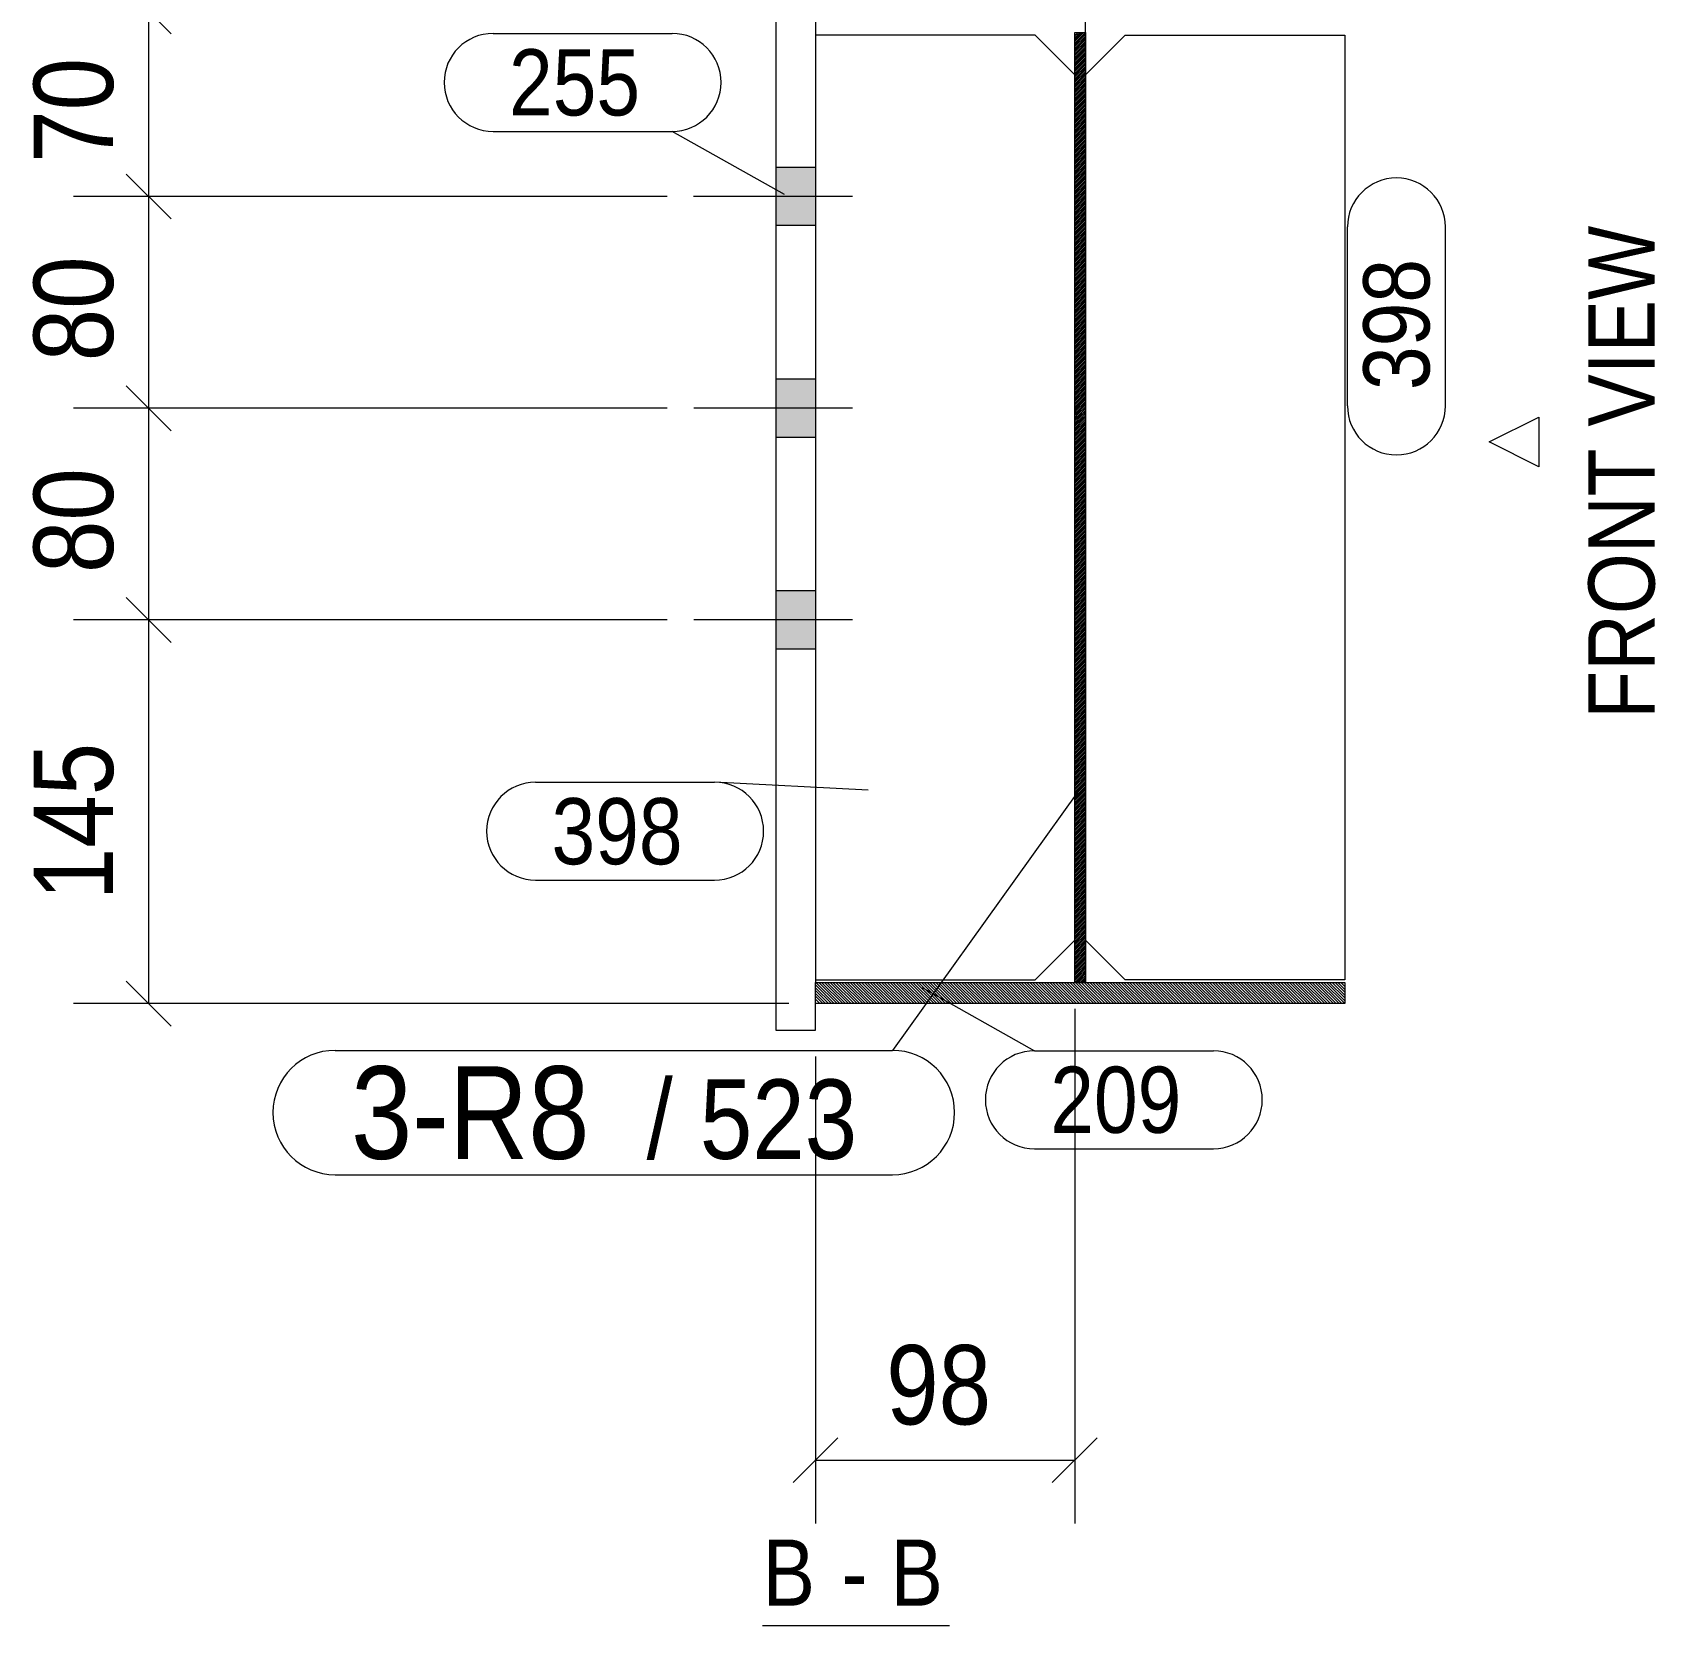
# Model space of a CAD drawing. Header units: millimetres. Extents: x 2 to 825, y 1 to 579.
# Drawn here: x 681.1 to 742.4, y 256 to 316.2 of the extents above; entities that cross this region are included whole.
import ezdxf

# ---------------------------------------------------------------- set-up
doc = ezdxf.new("R2010")
doc.units = ezdxf.units.MM
doc.linetypes.add('XKITLINE00', pattern=[0])
doc.linetypes.add('XKITLINE01', pattern=[4, 1, -1, 1, -1])
for name, color, linetype, lineweight in [('Bolt', 3, 'Continuous', 0), ('Dimensions', 7, 'Continuous', 0), ('OtherObjectType', 7, 'Continuous', 0), ('Part', 2, 'Continuous', 0), ('PartMark', 7, 'Continuous', 0)]:
    doc.layers.add(name, color=color, linetype=linetype, lineweight=lineweight)
doc.styles.add('ARIAL', font='ARIAL.TTF')

# ---------------------------------------------------------------- blocks, each defined once
blk = doc.blocks.new('*A1')
at = {"layer": 'Part', "color": 7, "linetype": 'XKITLINE00', "lineweight": 0}
for p, q in [((720.652, 316.238), (720.453, 316.038)), ((720.719, 316.238), (720.453, 315.971)), ((720.787, 316.238), (720.453, 315.904)), ((720.853, 316.236), (720.453, 315.836)), ((720.549, 316.202), (720.453, 316.106)), ((720.853, 316.169), (720.453, 315.769)), ((720.853, 316.102), (720.453, 315.702)), ((720.853, 316.034), (720.453, 315.634)), ((720.853, 315.967), (720.453, 315.567)), ((720.853, 315.9), (720.453, 315.5)), ((720.853, 315.832), (720.453, 315.432)), ((720.853, 315.765), (720.453, 315.365)), ((720.853, 315.697), (720.453, 315.297)), ((720.853, 315.63), (720.453, 315.23)), ((720.853, 315.563), (720.453, 315.163)), ((720.853, 315.495), (720.453, 315.095)), ((720.853, 315.428), (720.453, 315.028)), ((720.853, 315.361), (720.453, 314.961)), ((720.853, 315.293), (720.453, 314.893)), ((720.853, 315.226), (720.453, 314.826)), ((720.853, 315.159), (720.453, 314.759)), ((720.853, 315.091), (720.453, 314.691)), ((720.853, 315.024), (720.453, 314.624)), ((720.853, 314.957), (720.453, 314.557)), ((720.853, 314.889), (720.453, 314.489)), ((720.853, 314.822), (720.453, 314.422)), ((720.853, 314.755), (720.453, 314.355)), ((720.853, 314.687), (720.453, 314.287)), ((720.853, 314.62), (720.453, 314.22)), ((720.853, 314.552), (720.453, 314.152)), ((720.853, 314.485), (720.453, 314.085)), ((720.853, 314.418), (720.453, 314.018)), ((720.853, 314.35), (720.453, 313.95)), ((720.853, 314.283), (720.453, 313.883)), ((720.853, 314.216), (720.453, 313.816)), ((720.853, 314.148), (720.453, 313.748)), ((720.853, 314.081), (720.453, 313.681)), ((720.853, 314.014), (720.453, 313.614)), ((720.853, 313.946), (720.453, 313.546)), ((720.853, 313.879), (720.453, 313.479)), ((720.853, 313.812), (720.453, 313.412)), ((720.853, 313.744), (720.453, 313.344)), ((720.853, 313.677), (720.453, 313.277)), ((720.853, 313.61), (720.453, 313.21)), ((720.853, 313.542), (720.453, 313.142)), ((720.853, 313.475), (720.453, 313.075)), ((720.853, 313.407), (720.453, 313.007)), ((720.853, 313.34), (720.453, 312.94)), ((720.853, 313.273), (720.453, 312.873)), ((720.853, 313.205), (720.453, 312.805)), ((720.853, 313.138), (720.453, 312.738)), ((720.853, 313.071), (720.453, 312.671)), ((720.853, 313.003), (720.453, 312.603)), ((720.853, 312.936), (720.453, 312.536)), ((720.853, 312.869), (720.453, 312.469)), ((720.853, 312.801), (720.453, 312.401)), ((720.853, 312.734), (720.453, 312.334)), ((720.853, 312.667), (720.453, 312.267)), ((720.853, 312.599), (720.453, 312.199)), ((720.853, 312.532), (720.453, 312.132)), ((720.853, 312.465), (720.453, 312.065)), ((720.853, 312.397), (720.453, 311.997)), ((720.853, 312.33), (720.453, 311.93)), ((720.853, 312.262), (720.453, 311.862)), ((720.853, 312.195), (720.453, 311.795)), ((720.853, 312.128), (720.453, 311.728)), ((720.853, 312.06), (720.453, 311.66)), ((720.853, 311.993), (720.453, 311.593)), ((720.853, 311.926), (720.453, 311.526)), ((720.853, 311.858), (720.453, 311.458)), ((720.853, 311.791), (720.453, 311.391)), ((720.853, 311.724), (720.453, 311.324)), ((720.853, 311.656), (720.453, 311.256)), ((720.853, 311.589), (720.453, 311.189)), ((720.853, 311.522), (720.453, 311.122)), ((720.853, 311.454), (720.453, 311.054)), ((720.853, 311.387), (720.453, 310.987)), ((720.853, 311.32), (720.453, 310.92)), ((720.853, 311.252), (720.453, 310.852)), ((720.853, 311.185), (720.453, 310.785)), ((720.853, 311.118), (720.453, 310.718)), ((720.853, 311.05), (720.453, 310.65)), ((720.853, 310.983), (720.453, 310.583)), ((720.853, 310.915), (720.453, 310.515)), ((720.853, 310.848), (720.453, 310.448)), ((720.853, 310.781), (720.453, 310.381)), ((720.853, 310.713), (720.453, 310.313)), ((720.853, 310.646), (720.453, 310.246)), ((720.853, 310.579), (720.453, 310.179)), ((720.853, 310.511), (720.453, 310.111)), ((720.853, 310.444), (720.453, 310.044)), ((720.853, 310.377), (720.453, 309.977)), ((720.853, 310.309), (720.453, 309.909)), ((720.853, 310.242), (720.453, 309.842)), ((720.853, 310.175), (720.453, 309.775)), ((720.853, 310.107), (720.453, 309.707)), ((720.853, 310.04), (720.453, 309.64)), ((720.853, 309.973), (720.453, 309.573)), ((720.853, 309.905), (720.453, 309.505)), ((720.853, 309.838), (720.453, 309.438)), ((720.853, 309.77), (720.453, 309.37)), ((720.853, 309.703), (720.453, 309.303)), ((720.853, 309.636), (720.453, 309.236)), ((720.853, 309.568), (720.453, 309.168)), ((720.853, 309.501), (720.453, 309.101)), ((720.853, 309.434), (720.453, 309.034)), ((720.853, 309.366), (720.453, 308.966)), ((720.853, 309.299), (720.453, 308.899)), ((720.853, 309.232), (720.453, 308.832)), ((720.853, 309.164), (720.453, 308.764)), ((720.853, 309.097), (720.453, 308.697)), ((720.853, 309.03), (720.453, 308.63)), ((720.853, 308.962), (720.453, 308.562)), ((720.853, 308.895), (720.453, 308.495)), ((720.853, 308.828), (720.453, 308.428)), ((720.853, 308.76), (720.453, 308.36)), ((720.853, 308.693), (720.453, 308.293)), ((720.853, 308.625), (720.453, 308.225)), ((720.853, 308.558), (720.453, 308.158)), ((720.853, 308.491), (720.453, 308.091)), ((720.853, 308.423), (720.453, 308.023)), ((720.853, 308.356), (720.453, 307.956)), ((720.853, 308.289), (720.453, 307.889)), ((720.853, 308.221), (720.453, 307.821)), ((720.853, 308.154), (720.453, 307.754)), ((720.853, 308.087), (720.453, 307.687)), ((720.853, 308.019), (720.453, 307.619)), ((720.853, 307.952), (720.453, 307.552)), ((720.853, 307.885), (720.453, 307.485)), ((720.853, 307.817), (720.453, 307.417)), ((720.853, 307.75), (720.453, 307.35)), ((720.853, 307.683), (720.453, 307.283)), ((720.853, 307.615), (720.453, 307.215)), ((720.853, 307.548), (720.453, 307.148)), ((720.853, 307.481), (720.453, 307.081)), ((720.853, 307.413), (720.453, 307.013)), ((720.853, 307.346), (720.453, 306.946)), ((720.853, 307.278), (720.453, 306.878)), ((720.853, 307.211), (720.453, 306.811)), ((720.853, 307.144), (720.453, 306.744)), ((720.853, 307.076), (720.453, 306.676)), ((720.853, 307.009), (720.453, 306.609)), ((720.853, 306.942), (720.453, 306.542)), ((720.853, 306.874), (720.453, 306.474)), ((720.853, 306.807), (720.453, 306.407)), ((720.853, 306.74), (720.453, 306.34)), ((720.853, 306.672), (720.453, 306.272)), ((720.853, 306.605), (720.453, 306.205)), ((720.853, 306.538), (720.453, 306.138)), ((720.853, 306.47), (720.453, 306.07)), ((720.853, 306.403), (720.453, 306.003)), ((720.853, 306.336), (720.453, 305.936)), ((720.853, 306.268), (720.453, 305.868)), ((720.853, 306.201), (720.453, 305.801)), ((720.853, 306.133), (720.453, 305.733)), ((720.853, 306.066), (720.453, 305.666)), ((720.853, 305.999), (720.453, 305.599)), ((720.853, 305.931), (720.453, 305.531)), ((720.853, 305.864), (720.453, 305.464)), ((720.853, 305.797), (720.453, 305.397)), ((720.853, 305.729), (720.453, 305.329)), ((720.853, 305.662), (720.453, 305.262)), ((720.853, 305.595), (720.453, 305.195)), ((720.853, 305.527), (720.453, 305.127)), ((720.853, 305.46), (720.453, 305.06)), ((720.853, 305.393), (720.453, 304.993)), ((720.853, 305.325), (720.453, 304.925)), ((720.853, 305.258), (720.453, 304.858)), ((720.853, 305.191), (720.453, 304.791)), ((720.853, 305.123), (720.453, 304.723)), ((720.853, 305.056), (720.453, 304.656)), ((720.853, 304.988), (720.453, 304.588)), ((720.853, 304.921), (720.453, 304.521)), ((720.853, 304.854), (720.453, 304.454)), ((720.853, 304.786), (720.453, 304.386)), ((720.853, 304.719), (720.453, 304.319)), ((720.853, 304.652), (720.453, 304.252)), ((720.853, 304.584), (720.453, 304.184)), ((720.853, 304.517), (720.453, 304.117)), ((720.853, 304.45), (720.453, 304.05)), ((720.853, 304.382), (720.453, 303.982)), ((720.853, 304.315), (720.453, 303.915)), ((720.853, 304.248), (720.453, 303.848)), ((720.853, 304.18), (720.453, 303.78)), ((720.853, 304.113), (720.453, 303.713)), ((720.853, 304.046), (720.453, 303.646)), ((720.853, 303.978), (720.453, 303.578)), ((720.853, 303.911), (720.453, 303.511)), ((720.853, 303.844), (720.453, 303.444)), ((720.853, 303.776), (720.453, 303.376)), ((720.853, 303.709), (720.453, 303.309)), ((720.853, 303.641), (720.453, 303.241)), ((720.853, 303.574), (720.453, 303.174)), ((720.853, 303.507), (720.453, 303.107)), ((720.853, 303.439), (720.453, 303.039)), ((720.853, 303.372), (720.453, 302.972)), ((720.853, 303.305), (720.453, 302.905)), ((720.853, 303.237), (720.453, 302.837)), ((720.853, 303.17), (720.453, 302.77)), ((720.853, 303.103), (720.453, 302.703)), ((720.853, 303.035), (720.453, 302.635)), ((720.853, 302.968), (720.453, 302.568)), ((720.853, 302.901), (720.453, 302.501)), ((720.853, 302.833), (720.453, 302.433)), ((720.853, 302.766), (720.453, 302.366)), ((720.853, 302.699), (720.453, 302.299)), ((720.853, 302.631), (720.453, 302.231)), ((720.853, 302.564), (720.453, 302.164)), ((720.853, 302.496), (720.453, 302.096)), ((720.853, 302.429), (720.453, 302.029)), ((720.853, 302.362), (720.453, 301.962)), ((720.481, 301.923), (720.453, 301.894)), ((720.515, 301.889), (720.453, 301.827)), ((720.548, 301.855), (720.453, 301.76)), ((720.582, 301.822), (720.453, 301.692)), ((720.616, 301.788), (720.453, 301.625)), ((720.649, 301.754), (720.453, 301.558)), ((720.683, 301.721), (720.453, 301.49)), ((720.853, 302.294), (720.481, 301.923)), ((720.853, 302.227), (720.515, 301.889)), ((720.853, 302.16), (720.548, 301.855)), ((720.853, 302.092), (720.582, 301.822)), ((720.853, 302.025), (720.616, 301.788)), ((720.853, 301.958), (720.649, 301.754)), ((720.853, 301.89), (720.683, 301.721)), ((720.853, 301.823), (720.717, 301.687)), ((720.853, 301.756), (720.75, 301.653)), ((720.717, 301.687), (720.453, 301.423)), ((720.75, 301.653), (720.453, 301.356)), ((720.784, 301.62), (720.453, 301.288)), ((720.818, 301.586), (720.453, 301.221)), ((720.851, 301.552), (720.453, 301.154)), ((720.853, 301.486), (720.453, 301.086)), ((720.853, 301.419), (720.453, 301.019)), ((720.853, 301.351), (720.453, 300.951)), ((720.853, 301.284), (720.453, 300.884)), ((720.853, 301.217), (720.453, 300.817)), ((720.853, 301.149), (720.453, 300.749)), ((720.853, 301.082), (720.453, 300.682)), ((720.853, 301.688), (720.784, 301.62)), ((720.853, 301.621), (720.818, 301.586)), ((720.853, 301.554), (720.851, 301.552)), ((720.853, 301.015), (720.453, 300.615)), ((720.853, 300.947), (720.453, 300.547)), ((720.853, 300.88), (720.453, 300.48)), ((720.853, 300.813), (720.453, 300.413)), ((720.853, 300.745), (720.453, 300.345)), ((720.853, 300.678), (720.453, 300.278)), ((720.853, 300.611), (720.453, 300.211)), ((720.853, 300.543), (720.453, 300.143)), ((720.853, 300.476), (720.453, 300.076)), ((720.853, 300.409), (720.453, 300.009)), ((720.853, 300.341), (720.453, 299.941)), ((720.853, 300.274), (720.453, 299.874)), ((720.853, 300.207), (720.453, 299.807)), ((720.853, 300.139), (720.453, 299.739)), ((720.853, 300.072), (720.453, 299.672)), ((720.853, 300.004), (720.453, 299.604)), ((720.853, 299.937), (720.453, 299.537)), ((720.853, 299.87), (720.453, 299.47)), ((720.853, 299.802), (720.453, 299.402)), ((720.853, 299.735), (720.453, 299.335)), ((720.853, 299.668), (720.453, 299.268)), ((720.853, 299.6), (720.453, 299.2)), ((720.853, 299.533), (720.453, 299.133)), ((720.853, 299.466), (720.453, 299.066)), ((720.853, 299.398), (720.453, 298.998)), ((720.853, 299.331), (720.453, 298.931)), ((720.853, 299.264), (720.453, 298.864)), ((720.853, 299.196), (720.453, 298.796)), ((720.853, 299.129), (720.453, 298.729)), ((720.853, 299.062), (720.453, 298.662)), ((720.853, 298.994), (720.453, 298.594)), ((720.853, 298.927), (720.453, 298.527)), ((720.853, 298.859), (720.453, 298.459)), ((720.853, 298.792), (720.453, 298.392)), ((720.853, 298.725), (720.453, 298.325)), ((720.853, 298.657), (720.453, 298.257)), ((720.853, 298.59), (720.453, 298.19)), ((720.853, 298.523), (720.453, 298.123)), ((720.853, 298.455), (720.453, 298.055)), ((720.853, 298.388), (720.453, 297.988)), ((720.853, 298.321), (720.453, 297.921)), ((720.853, 298.253), (720.453, 297.853)), ((720.853, 298.186), (720.453, 297.786)), ((720.853, 298.119), (720.453, 297.719)), ((720.853, 298.051), (720.453, 297.651)), ((720.853, 297.984), (720.453, 297.584)), ((720.853, 297.917), (720.453, 297.517)), ((720.853, 297.849), (720.453, 297.449)), ((720.853, 297.782), (720.453, 297.382)), ((720.853, 297.714), (720.453, 297.314)), ((720.853, 297.647), (720.453, 297.247)), ((720.853, 297.58), (720.453, 297.18)), ((720.853, 297.512), (720.453, 297.112)), ((720.853, 297.445), (720.453, 297.045)), ((720.853, 297.378), (720.453, 296.978)), ((720.853, 297.31), (720.453, 296.91)), ((720.853, 297.243), (720.453, 296.843)), ((720.853, 297.176), (720.453, 296.776)), ((720.853, 297.108), (720.453, 296.708)), ((720.853, 297.041), (720.453, 296.641)), ((720.853, 296.974), (720.453, 296.574)), ((720.853, 296.906), (720.453, 296.506)), ((720.853, 296.839), (720.453, 296.439)), ((720.853, 296.772), (720.453, 296.372)), ((720.853, 296.704), (720.453, 296.304)), ((720.853, 296.637), (720.453, 296.237)), ((720.853, 296.57), (720.453, 296.17)), ((720.853, 296.502), (720.453, 296.102)), ((720.853, 296.435), (720.453, 296.035)), ((720.853, 296.367), (720.453, 295.967)), ((720.853, 296.3), (720.453, 295.9)), ((720.853, 296.233), (720.453, 295.833)), ((720.853, 296.165), (720.453, 295.765)), ((720.853, 296.098), (720.453, 295.698)), ((720.853, 296.031), (720.453, 295.631)), ((720.853, 295.963), (720.453, 295.563)), ((720.853, 295.896), (720.453, 295.496)), ((720.853, 295.829), (720.453, 295.429)), ((720.853, 295.761), (720.453, 295.361)), ((720.853, 295.694), (720.453, 295.294)), ((720.853, 295.627), (720.453, 295.227)), ((720.853, 295.559), (720.453, 295.159)), ((720.853, 295.492), (720.453, 295.092)), ((720.853, 295.425), (720.453, 295.025)), ((720.853, 295.357), (720.453, 294.957)), ((720.853, 295.29), (720.453, 294.89)), ((720.853, 295.222), (720.453, 294.822)), ((720.853, 295.155), (720.453, 294.755)), ((720.853, 295.088), (720.453, 294.688)), ((720.853, 295.02), (720.453, 294.62)), ((720.853, 294.953), (720.453, 294.553)), ((720.853, 294.886), (720.453, 294.486)), ((720.853, 294.818), (720.453, 294.418)), ((720.853, 294.751), (720.453, 294.351)), ((720.853, 294.684), (720.453, 294.284)), ((720.853, 294.616), (720.453, 294.216)), ((720.853, 294.549), (720.453, 294.149)), ((720.853, 294.482), (720.453, 294.082)), ((720.853, 294.414), (720.453, 294.014)), ((720.853, 294.347), (720.453, 293.947)), ((720.853, 294.28), (720.453, 293.88)), ((720.853, 294.212), (720.453, 293.812)), ((720.853, 294.145), (720.453, 293.745)), ((720.853, 294.077), (720.453, 293.677)), ((720.853, 294.01), (720.453, 293.61)), ((720.853, 293.943), (720.453, 293.543)), ((720.853, 293.875), (720.453, 293.475)), ((720.853, 293.808), (720.453, 293.408)), ((720.853, 293.741), (720.453, 293.341)), ((720.853, 293.673), (720.453, 293.273)), ((720.853, 293.606), (720.453, 293.206)), ((720.853, 293.539), (720.453, 293.139)), ((720.853, 293.471), (720.453, 293.071)), ((720.853, 293.404), (720.453, 293.004)), ((720.853, 293.337), (720.453, 292.937)), ((720.853, 293.269), (720.453, 292.869)), ((720.853, 293.202), (720.453, 292.802)), ((720.853, 293.135), (720.453, 292.735)), ((720.853, 293.067), (720.453, 292.667)), ((720.853, 293), (720.453, 292.6)), ((720.853, 292.932), (720.453, 292.532)), ((720.853, 292.865), (720.453, 292.465)), ((720.853, 292.798), (720.453, 292.398)), ((720.853, 292.73), (720.453, 292.33)), ((720.853, 292.663), (720.453, 292.263)), ((720.853, 292.596), (720.453, 292.196)), ((720.853, 292.528), (720.453, 292.128)), ((720.853, 292.461), (720.453, 292.061)), ((720.853, 292.394), (720.453, 291.994)), ((720.853, 292.326), (720.453, 291.926)), ((720.853, 292.259), (720.453, 291.859)), ((720.853, 292.192), (720.453, 291.792)), ((720.853, 292.124), (720.453, 291.724)), ((720.853, 292.057), (720.453, 291.657)), ((720.853, 291.99), (720.453, 291.59)), ((720.853, 291.922), (720.453, 291.522)), ((720.853, 291.855), (720.453, 291.455)), ((720.853, 291.788), (720.453, 291.388)), ((720.853, 291.72), (720.453, 291.32)), ((720.853, 291.653), (720.453, 291.253)), ((720.853, 291.585), (720.453, 291.185)), ((720.853, 291.518), (720.453, 291.118)), ((720.853, 291.451), (720.453, 291.051)), ((720.853, 291.383), (720.453, 290.983)), ((720.853, 291.316), (720.453, 290.916)), ((720.853, 291.249), (720.453, 290.849)), ((720.853, 291.181), (720.453, 290.781)), ((720.853, 291.114), (720.453, 290.714)), ((720.853, 291.047), (720.453, 290.647)), ((720.853, 290.979), (720.453, 290.579)), ((720.853, 290.912), (720.453, 290.512)), ((720.853, 290.845), (720.453, 290.445)), ((720.853, 290.777), (720.453, 290.377)), ((720.853, 290.71), (720.453, 290.31)), ((720.853, 290.643), (720.453, 290.243)), ((720.853, 290.575), (720.453, 290.175)), ((720.853, 290.508), (720.453, 290.108)), ((720.853, 290.44), (720.453, 290.04)), ((720.853, 290.373), (720.453, 289.973)), ((720.853, 290.306), (720.453, 289.906)), ((720.853, 290.238), (720.453, 289.838)), ((720.853, 290.171), (720.453, 289.771)), ((720.853, 290.104), (720.453, 289.704)), ((720.853, 290.036), (720.453, 289.636)), ((720.853, 289.969), (720.453, 289.569)), ((720.853, 289.902), (720.453, 289.502)), ((720.853, 289.834), (720.453, 289.434)), ((720.853, 289.767), (720.453, 289.367)), ((720.853, 289.7), (720.453, 289.3)), ((720.853, 289.632), (720.453, 289.232)), ((720.853, 289.565), (720.453, 289.165)), ((720.853, 289.498), (720.453, 289.098)), ((720.853, 289.43), (720.453, 289.03)), ((720.853, 289.363), (720.453, 288.963)), ((720.853, 289.295), (720.453, 288.895)), ((720.853, 289.228), (720.453, 288.828)), ((720.853, 289.161), (720.453, 288.761)), ((720.853, 289.093), (720.453, 288.693)), ((720.853, 289.026), (720.453, 288.626)), ((720.853, 288.959), (720.453, 288.559)), ((720.853, 288.891), (720.453, 288.491)), ((720.853, 288.824), (720.453, 288.424)), ((720.853, 288.757), (720.453, 288.357)), ((720.853, 288.689), (720.453, 288.289)), ((720.853, 288.622), (720.453, 288.222)), ((720.853, 288.555), (720.453, 288.155)), ((720.853, 288.487), (720.453, 288.087)), ((720.853, 288.42), (720.453, 288.02)), ((720.853, 288.353), (720.453, 287.953)), ((720.853, 288.285), (720.453, 287.885)), ((720.853, 288.218), (720.453, 287.818)), ((720.853, 288.151), (720.453, 287.751)), ((720.853, 288.083), (720.453, 287.683)), ((720.853, 288.016), (720.453, 287.616)), ((720.853, 287.948), (720.453, 287.548)), ((720.853, 287.881), (720.453, 287.481)), ((720.853, 287.814), (720.453, 287.414)), ((720.853, 287.746), (720.453, 287.346)), ((720.853, 287.679), (720.453, 287.279)), ((720.853, 287.612), (720.453, 287.212)), ((720.853, 287.544), (720.453, 287.144)), ((720.853, 287.477), (720.453, 287.077)), ((720.853, 287.41), (720.453, 287.01)), ((720.853, 287.342), (720.453, 286.942)), ((720.853, 287.275), (720.453, 286.875)), ((720.853, 287.208), (720.453, 286.808)), ((720.853, 287.14), (720.453, 286.74)), ((720.853, 287.073), (720.453, 286.673)), ((720.853, 287.006), (720.453, 286.606)), ((720.853, 286.938), (720.453, 286.538)), ((720.853, 286.871), (720.453, 286.471)), ((720.853, 286.803), (720.453, 286.403)), ((720.853, 286.736), (720.453, 286.336)), ((720.853, 286.669), (720.453, 286.269)), ((720.853, 286.601), (720.453, 286.201)), ((720.853, 286.534), (720.453, 286.134)), ((720.853, 286.467), (720.453, 286.067)), ((720.853, 286.399), (720.453, 285.999)), ((720.853, 286.332), (720.453, 285.932)), ((720.853, 286.265), (720.453, 285.865)), ((720.853, 286.197), (720.453, 285.797)), ((720.853, 286.13), (720.453, 285.73)), ((720.853, 286.063), (720.453, 285.663)), ((720.853, 285.995), (720.453, 285.595)), ((720.853, 285.928), (720.453, 285.528)), ((720.853, 285.861), (720.453, 285.461)), ((720.853, 285.793), (720.453, 285.393)), ((720.853, 285.726), (720.453, 285.326)), ((720.853, 285.658), (720.453, 285.258)), ((720.853, 285.591), (720.453, 285.191)), ((720.853, 285.524), (720.453, 285.124)), ((720.853, 285.456), (720.453, 285.056)), ((720.853, 285.389), (720.453, 284.989)), ((720.853, 285.322), (720.453, 284.922)), ((720.853, 285.254), (720.453, 284.854)), ((720.853, 285.187), (720.453, 284.787)), ((720.853, 285.12), (720.453, 284.72)), ((720.853, 285.052), (720.453, 284.652)), ((720.853, 284.985), (720.453, 284.585)), ((720.853, 284.918), (720.453, 284.518)), ((720.853, 284.85), (720.453, 284.45)), ((720.853, 284.783), (720.453, 284.383)), ((720.853, 284.716), (720.453, 284.316)), ((720.853, 284.648), (720.453, 284.248)), ((720.853, 284.581), (720.453, 284.181)), ((720.853, 284.514), (720.453, 284.114)), ((720.853, 284.446), (720.453, 284.046)), ((720.853, 284.379), (720.453, 283.979)), ((720.853, 284.311), (720.453, 283.911)), ((720.853, 284.244), (720.453, 283.844)), ((720.853, 284.177), (720.453, 283.777)), ((720.853, 284.109), (720.453, 283.709)), ((720.853, 284.042), (720.453, 283.642)), ((720.853, 283.975), (720.453, 283.575)), ((720.853, 283.907), (720.453, 283.507)), ((720.853, 283.84), (720.453, 283.44)), ((720.853, 283.773), (720.453, 283.373)), ((720.853, 283.705), (720.453, 283.305)), ((720.853, 283.638), (720.453, 283.238)), ((720.853, 283.571), (720.453, 283.171)), ((720.853, 283.503), (720.453, 283.103)), ((720.853, 283.436), (720.453, 283.036)), ((720.853, 283.369), (720.453, 282.969)), ((720.853, 283.301), (720.453, 282.901)), ((720.853, 283.234), (720.453, 282.834)), ((720.853, 283.166), (720.453, 282.766)), ((720.853, 283.099), (720.453, 282.699)), ((720.853, 283.032), (720.453, 282.632)), ((720.853, 282.964), (720.453, 282.564)), ((720.853, 282.897), (720.453, 282.497)), ((720.853, 282.83), (720.453, 282.43)), ((720.853, 282.762), (720.453, 282.362)), ((720.853, 282.695), (720.453, 282.295)), ((720.853, 282.628), (720.453, 282.228)), ((720.853, 282.56), (720.453, 282.16)), ((720.853, 282.493), (720.453, 282.093)), ((720.853, 282.426), (720.453, 282.026)), ((720.853, 282.358), (720.453, 281.958)), ((720.853, 282.291), (720.453, 281.891)), ((720.853, 282.224), (720.453, 281.824)), ((720.853, 282.156), (720.453, 281.756)), ((720.853, 282.089), (720.453, 281.689)), ((720.853, 282.021), (720.453, 281.621)), ((720.853, 281.954), (720.453, 281.554)), ((720.853, 281.887), (720.453, 281.487)), ((720.853, 281.819), (720.453, 281.419)), ((720.853, 281.752), (720.453, 281.352)), ((720.853, 281.685), (720.453, 281.285)), ((720.853, 281.617), (720.453, 281.217)), ((720.853, 281.55), (720.453, 281.15)), ((720.853, 281.483), (720.453, 281.083)), ((720.853, 281.415), (720.453, 281.015)), ((720.853, 281.348), (720.453, 280.948)), ((720.853, 281.281), (720.453, 280.881)), ((720.853, 281.213), (720.453, 280.813)), ((720.853, 281.146), (720.453, 280.746)), ((720.853, 281.079), (720.482, 280.708)), ((720.853, 281.011), (720.516, 280.674)), ((720.853, 280.944), (720.55, 280.641)), ((720.853, 280.877), (720.583, 280.607)), ((720.482, 280.708), (720.453, 280.679)), ((720.516, 280.674), (720.453, 280.611)), ((720.55, 280.641), (720.453, 280.544)), ((720.583, 280.607), (720.453, 280.477)), ((720.617, 280.573), (720.453, 280.41)), ((720.651, 280.54), (720.463, 280.352)), ((720.684, 280.506), (720.517, 280.339)), ((720.718, 280.472), (720.583, 280.338)), ((720.853, 280.809), (720.617, 280.573)), ((720.853, 280.742), (720.651, 280.54)), ((720.752, 280.439), (720.651, 280.338)), ((720.853, 280.674), (720.684, 280.506)), ((720.853, 280.607), (720.718, 280.472)), ((720.785, 280.405), (720.718, 280.338)), ((720.853, 280.54), (720.752, 280.439)), ((720.853, 280.472), (720.785, 280.405)), ((720.819, 280.371), (720.785, 280.338)), ((720.853, 280.405), (720.819, 280.371))]:
    blk.add_line(p, q, dxfattribs=at)
blk = doc.blocks.new('*A2')
at = {"layer": 'Part', "color": 7, "linetype": 'XKITLINE00', "lineweight": 0}
for p, q in [((711.363, 279.538), (710.653, 280.248)), ((711.471, 279.538), (710.673, 280.336)), ((711.579, 279.538), (710.779, 280.338)), ((711.686, 279.538), (710.886, 280.338)), ((711.794, 279.538), (710.994, 280.338)), ((711.902, 279.538), (711.102, 280.338)), ((712.01, 279.538), (711.21, 280.338)), ((712.117, 279.538), (711.317, 280.338)), ((712.225, 279.538), (711.425, 280.338)), ((712.333, 279.538), (711.533, 280.338)), ((712.441, 279.538), (711.641, 280.338)), ((712.549, 279.538), (711.749, 280.338)), ((712.656, 279.538), (711.856, 280.338)), ((712.764, 279.538), (711.964, 280.338)), ((712.872, 279.538), (712.072, 280.338)), ((712.98, 279.538), (712.18, 280.338)), ((713.087, 279.538), (712.287, 280.338)), ((713.195, 279.538), (712.395, 280.338)), ((713.303, 279.538), (712.503, 280.338)), ((713.411, 279.538), (712.611, 280.338)), ((713.518, 279.538), (712.718, 280.338)), ((713.626, 279.538), (712.826, 280.338)), ((713.734, 279.538), (712.934, 280.338)), ((713.842, 279.538), (713.042, 280.338)), ((713.949, 279.538), (713.149, 280.338)), ((714.057, 279.538), (713.257, 280.338)), ((714.165, 279.538), (713.365, 280.338)), ((714.273, 279.538), (713.473, 280.338)), ((714.381, 279.538), (713.581, 280.338)), ((714.488, 279.538), (713.688, 280.338)), ((714.596, 279.538), (713.796, 280.338)), ((714.704, 279.538), (713.904, 280.338)), ((714.812, 279.538), (714.012, 280.338)), ((714.919, 279.538), (714.119, 280.338)), ((715.027, 279.538), (714.227, 280.338)), ((715.135, 279.538), (714.335, 280.338)), ((715.243, 279.538), (714.443, 280.338)), ((715.35, 279.538), (714.55, 280.338)), ((715.458, 279.538), (714.658, 280.338)), ((715.566, 279.538), (714.766, 280.338)), ((715.674, 279.538), (714.874, 280.338)), ((715.781, 279.538), (714.981, 280.338)), ((715.889, 279.538), (715.089, 280.338)), ((715.997, 279.538), (715.197, 280.338)), ((716.105, 279.538), (715.305, 280.338)), ((716.212, 279.538), (715.412, 280.338)), ((716.32, 279.538), (715.52, 280.338)), ((716.428, 279.538), (715.628, 280.338)), ((716.536, 279.538), (715.736, 280.338)), ((716.644, 279.538), (715.844, 280.338)), ((716.751, 279.538), (715.951, 280.338)), ((716.859, 279.538), (716.059, 280.338)), ((716.967, 279.538), (716.167, 280.338)), ((717.075, 279.538), (716.275, 280.338)), ((717.182, 279.538), (716.382, 280.338)), ((717.29, 279.538), (716.49, 280.338)), ((717.398, 279.538), (716.598, 280.338)), ((717.506, 279.538), (716.706, 280.338)), ((717.613, 279.538), (716.813, 280.338)), ((717.721, 279.538), (716.921, 280.338)), ((717.829, 279.538), (717.029, 280.338)), ((717.937, 279.538), (717.137, 280.338)), ((718.044, 279.538), (717.244, 280.338)), ((718.152, 279.538), (717.352, 280.338)), ((718.26, 279.538), (717.46, 280.338)), ((718.368, 279.538), (717.568, 280.338)), ((718.476, 279.538), (717.676, 280.338)), ((718.583, 279.538), (717.783, 280.338)), ((718.691, 279.538), (717.891, 280.338)), ((718.799, 279.538), (717.999, 280.338)), ((718.907, 279.538), (718.107, 280.338)), ((719.014, 279.538), (718.214, 280.338)), ((719.122, 279.538), (718.322, 280.338)), ((719.23, 279.538), (718.43, 280.338)), ((719.338, 279.538), (718.538, 280.338)), ((719.445, 279.538), (718.645, 280.338)), ((719.553, 279.538), (718.753, 280.338)), ((719.661, 279.538), (718.861, 280.338)), ((719.769, 279.538), (718.969, 280.338)), ((719.876, 279.538), (719.076, 280.338)), ((719.984, 279.538), (719.184, 280.338)), ((720.092, 279.538), (719.292, 280.338)), ((720.2, 279.538), (719.4, 280.338)), ((720.307, 279.538), (719.507, 280.338)), ((720.415, 279.538), (719.615, 280.338)), ((720.523, 279.538), (719.723, 280.338)), ((720.631, 279.538), (719.831, 280.338)), ((720.739, 279.538), (719.939, 280.338)), ((720.846, 279.538), (720.046, 280.338)), ((720.954, 279.538), (720.154, 280.338)), ((721.062, 279.538), (720.262, 280.338)), ((721.17, 279.538), (720.37, 280.338)), ((721.277, 279.538), (720.477, 280.338)), ((721.385, 279.538), (720.585, 280.338)), ((721.493, 279.538), (720.693, 280.338)), ((721.601, 279.538), (720.801, 280.338)), ((721.708, 279.538), (720.908, 280.338)), ((721.816, 279.538), (721.016, 280.338)), ((721.924, 279.538), (721.124, 280.338)), ((722.032, 279.538), (721.232, 280.338)), ((722.139, 279.538), (721.339, 280.338)), ((722.247, 279.538), (721.447, 280.338)), ((722.355, 279.538), (721.555, 280.338)), ((722.463, 279.538), (721.663, 280.338)), ((722.571, 279.538), (721.771, 280.338)), ((722.678, 279.538), (721.878, 280.338)), ((722.786, 279.538), (721.986, 280.338)), ((722.894, 279.538), (722.094, 280.338)), ((723.002, 279.538), (722.202, 280.338)), ((723.109, 279.538), (722.309, 280.338)), ((723.217, 279.538), (722.417, 280.338)), ((723.325, 279.538), (722.525, 280.338)), ((723.433, 279.538), (722.633, 280.338)), ((723.54, 279.538), (722.74, 280.338)), ((723.648, 279.538), (722.848, 280.338)), ((723.756, 279.538), (722.956, 280.338)), ((723.864, 279.538), (723.064, 280.338)), ((723.971, 279.538), (723.171, 280.338)), ((724.079, 279.538), (723.279, 280.338)), ((724.187, 279.538), (723.387, 280.338)), ((724.295, 279.538), (723.495, 280.338)), ((724.402, 279.538), (723.602, 280.338)), ((724.51, 279.538), (723.71, 280.338)), ((724.618, 279.538), (723.818, 280.338)), ((724.726, 279.538), (723.926, 280.338)), ((724.834, 279.538), (724.034, 280.338)), ((724.941, 279.538), (724.141, 280.338)), ((725.049, 279.538), (724.249, 280.338)), ((725.157, 279.538), (724.357, 280.338)), ((725.265, 279.538), (724.465, 280.338)), ((725.372, 279.538), (724.572, 280.338)), ((725.48, 279.538), (724.68, 280.338)), ((725.588, 279.538), (724.788, 280.338)), ((725.696, 279.538), (724.896, 280.338)), ((725.803, 279.538), (725.003, 280.338)), ((725.911, 279.538), (725.111, 280.338)), ((726.019, 279.538), (725.219, 280.338)), ((726.127, 279.538), (725.327, 280.338)), ((726.234, 279.538), (725.434, 280.338)), ((726.342, 279.538), (725.542, 280.338)), ((726.45, 279.538), (725.65, 280.338)), ((726.558, 279.538), (725.758, 280.338)), ((726.666, 279.538), (725.866, 280.338)), ((726.773, 279.538), (725.973, 280.338)), ((726.881, 279.538), (726.081, 280.338)), ((726.989, 279.538), (726.189, 280.338)), ((727.097, 279.538), (726.297, 280.338)), ((727.204, 279.538), (726.404, 280.338)), ((727.312, 279.538), (726.512, 280.338)), ((727.42, 279.538), (726.62, 280.338)), ((727.528, 279.538), (726.728, 280.338)), ((727.635, 279.538), (726.835, 280.338)), ((727.743, 279.538), (726.943, 280.338)), ((727.851, 279.538), (727.051, 280.338)), ((727.959, 279.538), (727.159, 280.338)), ((728.066, 279.538), (727.266, 280.338)), ((728.174, 279.538), (727.374, 280.338)), ((728.282, 279.538), (727.482, 280.338)), ((728.39, 279.538), (727.59, 280.338)), ((728.497, 279.538), (727.697, 280.338)), ((728.605, 279.538), (727.805, 280.338)), ((728.713, 279.538), (727.913, 280.338)), ((728.821, 279.538), (728.021, 280.338)), ((728.929, 279.538), (728.129, 280.338)), ((729.036, 279.538), (728.236, 280.338)), ((729.144, 279.538), (728.344, 280.338)), ((729.252, 279.538), (728.452, 280.338)), ((729.36, 279.538), (728.56, 280.338)), ((729.467, 279.538), (728.667, 280.338)), ((729.575, 279.538), (728.775, 280.338)), ((729.683, 279.538), (728.883, 280.338)), ((729.791, 279.538), (728.991, 280.338)), ((729.898, 279.538), (729.098, 280.338)), ((730.006, 279.538), (729.206, 280.338)), ((730.114, 279.538), (729.314, 280.338)), ((730.222, 279.538), (729.422, 280.338)), ((730.329, 279.538), (729.529, 280.338)), ((730.437, 279.538), (729.637, 280.338)), ((730.545, 279.538), (729.745, 280.338)), ((730.653, 279.538), (729.853, 280.338)), ((730.653, 279.645), (729.961, 280.338)), ((730.653, 279.753), (730.068, 280.338)), ((730.653, 279.861), (730.176, 280.338)), ((730.653, 279.969), (730.284, 280.338)), ((730.653, 280.077), (730.392, 280.338)), ((730.653, 280.184), (730.499, 280.338)), ((730.627, 280.317), (730.607, 280.338)), ((711.255, 279.538), (710.653, 280.14)), ((711.148, 279.538), (710.653, 280.033)), ((711.04, 279.538), (710.653, 279.925)), ((710.932, 279.538), (710.653, 279.817)), ((710.824, 279.538), (710.653, 279.709))]:
    blk.add_line(p, q, dxfattribs=at)
blk = doc.blocks.new('*A44')
at = {"layer": 'Bolt'}
for points in [[(710.653, 308.938), (709.153, 308.938), (709.153, 311.138), (710.653, 311.138)], [(710.653, 308.938), (709.153, 308.938), (709.153, 311.138), (710.653, 311.138)], [(710.654, 300.938), (709.154, 300.938), (709.154, 303.138), (710.654, 303.138)], [(710.654, 300.938), (709.154, 300.938), (709.154, 303.138), (710.654, 303.138)], [(710.655, 292.938), (709.155, 292.938), (709.154, 295.138), (710.654, 295.138)], [(710.655, 292.938), (709.155, 292.938), (709.154, 295.138), (710.654, 295.138)]]:
    blk.add_hatch(color=3, dxfattribs=at).paths.add_polyline_path(points, flags=17)
at = {"layer": 'Bolt', "color": 3, "linetype": 'XKITLINE00', "lineweight": 0}
for p, q in [((710.653, 311.138), (709.153, 311.138)), ((710.653, 311.138), (709.153, 311.138)), ((712.053, 310.038), (706.053, 310.038)), ((712.053, 310.038), (706.053, 310.038)), ((710.653, 308.938), (709.153, 308.938)), ((710.653, 308.938), (709.153, 308.938)), ((710.654, 303.138), (709.154, 303.138)), ((710.654, 303.138), (709.154, 303.138)), ((712.054, 302.038), (706.054, 302.038)), ((712.054, 302.038), (706.054, 302.038)), ((710.654, 300.938), (709.154, 300.938)), ((710.654, 300.938), (709.154, 300.938)), ((710.654, 295.138), (709.154, 295.138)), ((710.654, 295.138), (709.154, 295.138)), ((712.054, 294.038), (706.054, 294.038)), ((712.054, 294.038), (706.054, 294.038)), ((710.655, 292.938), (709.155, 292.938)), ((710.655, 292.938), (709.155, 292.938))]:
    blk.add_line(p, q, dxfattribs=at)
blk = doc.blocks.new('*A46')
at = {"layer": 'Part', "color": 2, "linetype": 'XKITLINE00', "lineweight": 0}
for p, q in [((720.453, 280.338), (720.453, 316.238)), ((720.453, 316.238), (720.853, 316.238)), ((720.853, 316.238), (720.853, 280.338)), ((720.853, 280.338), (720.453, 280.338))]:
    blk.add_line(p, q, dxfattribs=at)
blk = doc.blocks.new('*A47')
at = {"layer": 'Part', "color": 2, "linetype": 'XKITLINE00', "lineweight": 0}
for p, q in [((710.653, 318.038), (709.153, 318.038)), ((709.153, 318.038), (709.155, 278.538)), ((710.653, 318.038), (710.653, 317.038)), ((710.653, 316.238), (710.655, 280.338)), ((710.655, 278.538), (710.655, 279.538)), ((709.155, 278.538), (710.655, 278.538))]:
    blk.add_line(p, q, dxfattribs=at)
at = {"layer": 'Part', "color": 7, "linetype": 'XKITLINE01', "lineweight": 0}
for p, q in [((710.653, 317.038), (710.653, 316.238)), ((710.655, 279.538), (710.655, 280.338))]:
    blk.add_line(p, q, dxfattribs=at)
blk = doc.blocks.new('*A48')
at = {"layer": 'Part', "color": 2, "linetype": 'XKITLINE00', "lineweight": 0}
for p, q in [((720.853, 314.638), (722.353, 316.138)), ((722.353, 316.138), (730.653, 316.138)), ((730.653, 316.138), (730.653, 280.438)), ((720.853, 281.938), (722.353, 280.438)), ((730.653, 280.438), (722.353, 280.438))]:
    blk.add_line(p, q, dxfattribs=at)
at = {"layer": 'Part', "color": 7, "linetype": 'XKITLINE01', "lineweight": 0}
blk.add_line((720.853, 314.638), (720.853, 281.938), dxfattribs=at)
blk = doc.blocks.new('*A49')
at = {"layer": 'Part', "color": 2, "linetype": 'XKITLINE00', "lineweight": 0}
for p, q in [((718.953, 316.138), (710.653, 316.138)), ((720.453, 314.638), (718.953, 316.138)), ((718.953, 280.438), (720.453, 281.938)), ((710.655, 280.438), (718.953, 280.438))]:
    blk.add_line(p, q, dxfattribs=at)
at = {"layer": 'Part', "color": 7, "linetype": 'XKITLINE01', "lineweight": 0}
for p, q in [((710.653, 316.138), (710.653, 280.438)), ((720.453, 281.938), (720.453, 314.638)), ((710.655, 280.438), (710.653, 280.438)), ((710.653, 280.438), (710.655, 280.438))]:
    blk.add_line(p, q, dxfattribs=at)
blk = doc.blocks.new('*A52')
at = {"layer": 'Part', "color": 2, "linetype": 'XKITLINE00', "lineweight": 0}
for p, q in [((710.653, 279.538), (710.653, 280.338)), ((710.653, 280.338), (730.653, 280.338)), ((730.653, 280.338), (730.653, 279.538)), ((730.653, 279.538), (710.653, 279.538))]:
    blk.add_line(p, q, dxfattribs=at)
blk = doc.blocks.new('*A132')
at = {"layer": 'Dimensions', "color": 7, "linetype": 'XKITLINE00', "lineweight": 0}
for p, q in [((684.62, 294.886), (686.317, 293.189)), ((705.054, 294.038), (682.618, 294.038)), ((685.468, 279.538), (685.468, 294.038)), ((684.62, 280.386), (686.317, 278.689)), ((709.655, 279.538), (682.618, 279.538))]:
    blk.add_line(p, q, dxfattribs=at)
at = {"layer": 'Dimensions', "color": 3}
for p in [(685.468, 294.038), (685.468, 279.538)]:
    blk.add_point(p, dxfattribs=at)
at = {"layer": 'Dimensions', "color": 3, "style": 'ARIAL', "width": 0.85}
blk.add_text('145', height=3, rotation=90.00021, dxfattribs=at).set_placement((684.118, 283.45))
blk = doc.blocks.new('*A133')
at = {"layer": 'Dimensions', "color": 7, "linetype": 'XKITLINE00', "lineweight": 0}
for p, q in [((684.62, 302.886), (686.317, 301.189)), ((705.054, 302.038), (682.618, 302.038)), ((685.468, 294.038), (685.468, 302.038)), ((684.62, 294.886), (686.317, 293.189)), ((705.054, 294.038), (682.618, 294.038))]:
    blk.add_line(p, q, dxfattribs=at)
at = {"layer": 'Dimensions', "color": 3}
for p in [(685.468, 302.038), (685.468, 294.038)]:
    blk.add_point(p, dxfattribs=at)
at = {"layer": 'Dimensions', "color": 3, "style": 'ARIAL', "width": 0.85}
blk.add_text('80', height=3, rotation=90.00021, dxfattribs=at).set_placement((684.118, 295.812))
blk = doc.blocks.new('*A134')
at = {"layer": 'Dimensions', "color": 7, "linetype": 'XKITLINE00', "lineweight": 0}
for p, q in [((684.62, 310.886), (686.317, 309.189)), ((705.053, 310.038), (682.618, 310.038)), ((685.468, 302.038), (685.468, 310.038)), ((684.62, 302.886), (686.317, 301.189)), ((705.054, 302.038), (682.618, 302.038))]:
    blk.add_line(p, q, dxfattribs=at)
at = {"layer": 'Dimensions', "color": 3}
for p in [(685.468, 310.038), (685.468, 302.038)]:
    blk.add_point(p, dxfattribs=at)
at = {"layer": 'Dimensions', "color": 3, "style": 'ARIAL', "width": 0.85}
blk.add_text('80', height=3, rotation=90.00021, dxfattribs=at).set_placement((684.118, 303.812))
blk = doc.blocks.new('*A135')
at = {"layer": 'Dimensions', "color": 7, "linetype": 'XKITLINE00', "lineweight": 0}
for p, q in [((684.62, 317.886), (686.317, 316.189)), ((709.655, 317.038), (682.618, 317.038)), ((685.468, 310.038), (685.468, 317.038)), ((684.62, 310.886), (686.317, 309.189)), ((705.053, 310.038), (682.618, 310.038))]:
    blk.add_line(p, q, dxfattribs=at)
at = {"layer": 'Dimensions', "color": 3}
for p in [(685.468, 317.038), (685.468, 310.038)]:
    blk.add_point(p, dxfattribs=at)
at = {"layer": 'Dimensions', "color": 3, "style": 'ARIAL', "width": 0.85}
blk.add_text('70', height=3, rotation=90.00021, dxfattribs=at).set_placement((684.118, 311.313))
blk = doc.blocks.new('*A136')
at = {"layer": 'Dimensions', "color": 7, "linetype": 'XKITLINE00', "lineweight": 0}
for p, q in [((710.653, 317.138), (710.653, 337.138)), ((720.853, 315.638), (720.853, 337.138)), ((711.501, 335.136), (709.804, 333.439)), ((721.701, 335.136), (720.004, 333.439)), ((710.653, 334.288), (720.853, 334.288))]:
    blk.add_line(p, q, dxfattribs=at)
at = {"layer": 'Dimensions', "color": 3}
for p in [(710.653, 334.288), (720.853, 334.288)]:
    blk.add_point(p, dxfattribs=at)
at = {"layer": 'Dimensions', "color": 3, "style": 'ARIAL', "width": 0.85}
blk.add_text('102', height=3, dxfattribs=at).set_placement((712.415, 335.638))
blk = doc.blocks.new('*A137')
at = {"layer": 'Dimensions', "color": 7, "linetype": 'XKITLINE00', "lineweight": 0}
for p, q in [((720.453, 279.338), (720.453, 259.888)), ((710.655, 277.538), (710.655, 259.888)), ((711.504, 263.136), (709.807, 261.439)), ((721.301, 263.136), (719.604, 261.439)), ((710.655, 262.288), (720.453, 262.288))]:
    blk.add_line(p, q, dxfattribs=at)
at = {"layer": 'Dimensions', "color": 3}
for p in [(710.655, 262.288), (720.453, 262.288)]:
    blk.add_point(p, dxfattribs=at)
at = {"layer": 'Dimensions', "color": 3, "style": 'ARIAL', "width": 0.85}
blk.add_text('98', height=3, dxfattribs=at).set_placement((713.329, 263.638))
blk = doc.blocks.new('*A138')
at = {"layer": 'PartMark', "color": 7, "linetype": 'XKITLINE00', "lineweight": 0}
for p, q in [((720.562, 287.547), (713.562, 277.773)), ((692.51, 277.773), (713.562, 277.773)), ((692.51, 273.073), (713.562, 273.073))]:
    blk.add_line(p, q, dxfattribs=at)
for centre, start, end in [((692.51, 275.423), 90, 270), ((713.562, 275.423), 270, 90)]:
    blk.add_arc(centre, 2.35, start, end, dxfattribs=at)
at = {"layer": 'PartMark', "color": 1, "style": 'ARIAL', "width": 0.85}
blk.add_text('3-R8', height=3.5, dxfattribs=at).set_placement((693.11, 273.673))
at = {"layer": 'PartMark', "color": 3, "style": 'ARIAL', "width": 0.85}
for s, p in [('/', (704.275, 273.673)), ('523', (706.287, 273.673))]:
    blk.add_text(s, height=3, dxfattribs=at).set_placement(p)
blk = doc.blocks.new('*A139')
at = {"layer": 'PartMark', "color": 7, "linetype": 'XKITLINE00', "lineweight": 0}
for p, q in [((698.477, 316.201), (705.24, 316.201)), ((698.477, 312.501), (705.24, 312.501)), ((709.483, 310.108), (705.24, 312.501))]:
    blk.add_line(p, q, dxfattribs=at)
for centre, start, end in [((698.477, 314.351), 90, 270), ((705.24, 314.351), 270, 90)]:
    blk.add_arc(centre, 1.85, start, end, dxfattribs=at)
at = {"layer": 'PartMark', "color": 3, "style": 'ARIAL', "width": 0.85}
blk.add_text('255', height=2.5, dxfattribs=at).set_placement((699.077, 313.101))
blk = doc.blocks.new('*A140')
at = {"layer": 'PartMark', "color": 7, "linetype": 'XKITLINE00', "lineweight": 0}
for p, q in [((730.753, 302.125), (730.753, 308.888)), ((734.453, 302.125), (734.453, 308.888))]:
    blk.add_line(p, q, dxfattribs=at)
for centre, start, end in [((732.603, 308.888), 360, 180), ((732.603, 302.125), 180, 360)]:
    blk.add_arc(centre, 1.85, start, end, dxfattribs=at)
at = {"layer": 'PartMark', "color": 3, "style": 'ARIAL', "width": 0.85}
blk.add_text('398', height=2.5, rotation=90.00021, dxfattribs=at).set_placement((733.853, 302.725))
blk = doc.blocks.new('*A141')
at = {"layer": 'PartMark', "color": 7, "linetype": 'XKITLINE00', "lineweight": 0}
for p, q in [((700.083, 287.904), (706.846, 287.904)), ((712.642, 287.607), (706.846, 287.904)), ((700.083, 284.204), (706.846, 284.204))]:
    blk.add_line(p, q, dxfattribs=at)
for centre, start, end in [((700.083, 286.054), 90, 270), ((706.846, 286.054), 270, 90)]:
    blk.add_arc(centre, 1.85, start, end, dxfattribs=at)
at = {"layer": 'PartMark', "color": 3, "style": 'ARIAL', "width": 0.85}
blk.add_text('398', height=2.5, dxfattribs=at).set_placement((700.683, 284.804))
blk = doc.blocks.new('*A144')
at = {"layer": 'PartMark', "color": 7, "linetype": 'XKITLINE00', "lineweight": 0}
for p, q in [((714.682, 280.148), (718.925, 277.756)), ((718.925, 277.756), (725.687, 277.756)), ((718.925, 274.056), (725.687, 274.056))]:
    blk.add_line(p, q, dxfattribs=at)
for centre, start, end in [((718.925, 275.906), 90, 270), ((725.687, 275.906), 270, 90)]:
    blk.add_arc(centre, 1.85, start, end, dxfattribs=at)
at = {"layer": 'PartMark', "color": 3, "style": 'ARIAL', "width": 0.85}
blk.add_text('209', height=2.5, dxfattribs=at).set_placement((719.525, 274.656))
blk = doc.blocks.new('*A146')
at = {"layer": 'OtherObjectType', "color": 7, "linetype": 'XKITLINE00', "lineweight": 0}
for p, q in [((707.563, 340.738), (706.625, 342.613)), ((706.625, 342.613), (708.5, 342.613)), ((708.5, 342.613), (707.563, 340.738)), ((707.563, 340.738), (707.563, 340.738)), ((736.107, 300.763), (737.982, 301.7)), ((737.982, 301.7), (737.982, 299.825)), ((737.982, 299.825), (736.107, 300.763)), ((736.107, 300.763), (736.107, 300.763)), ((708.659, 256.038), (715.717, 256.038))]:
    blk.add_line(p, q, dxfattribs=at)
at = {"layer": 'OtherObjectType', "color": 7, "style": 'ARIAL', "width": 0.85}
for s, p in [('TOP VIEW', (699.412, 344.488)), ('B', (708.659, 256.788)), ('B', (713.493, 256.788)), ('-', (711.633, 256.788))]:
    blk.add_text(s, height=2.5, dxfattribs=at).set_placement(p)
blk.add_text('FRONT VIEW', height=2.5, rotation=90, dxfattribs=at).set_placement((742.357, 290.299))

msp = doc.modelspace()

# ---------------------------------------------------------------- block references
at = {"lineweight": 0}
for name in ['*A136', '*A135', '*A47', '*A139', '*A49', '*A1', '*A46', '*A48', '*A44', '*A134', '*A140', '*A133', '*A132', '*A141', '*A138', '*A2', '*A52', '*A144', '*A137']:
    msp.add_blockref(name, (0, 0), dxfattribs=at)
at = {"layer": 'OtherObjectType', "lineweight": 0}
msp.add_blockref('*A146', (0, 0), dxfattribs=at)

doc.saveas('drawing.dxf')
